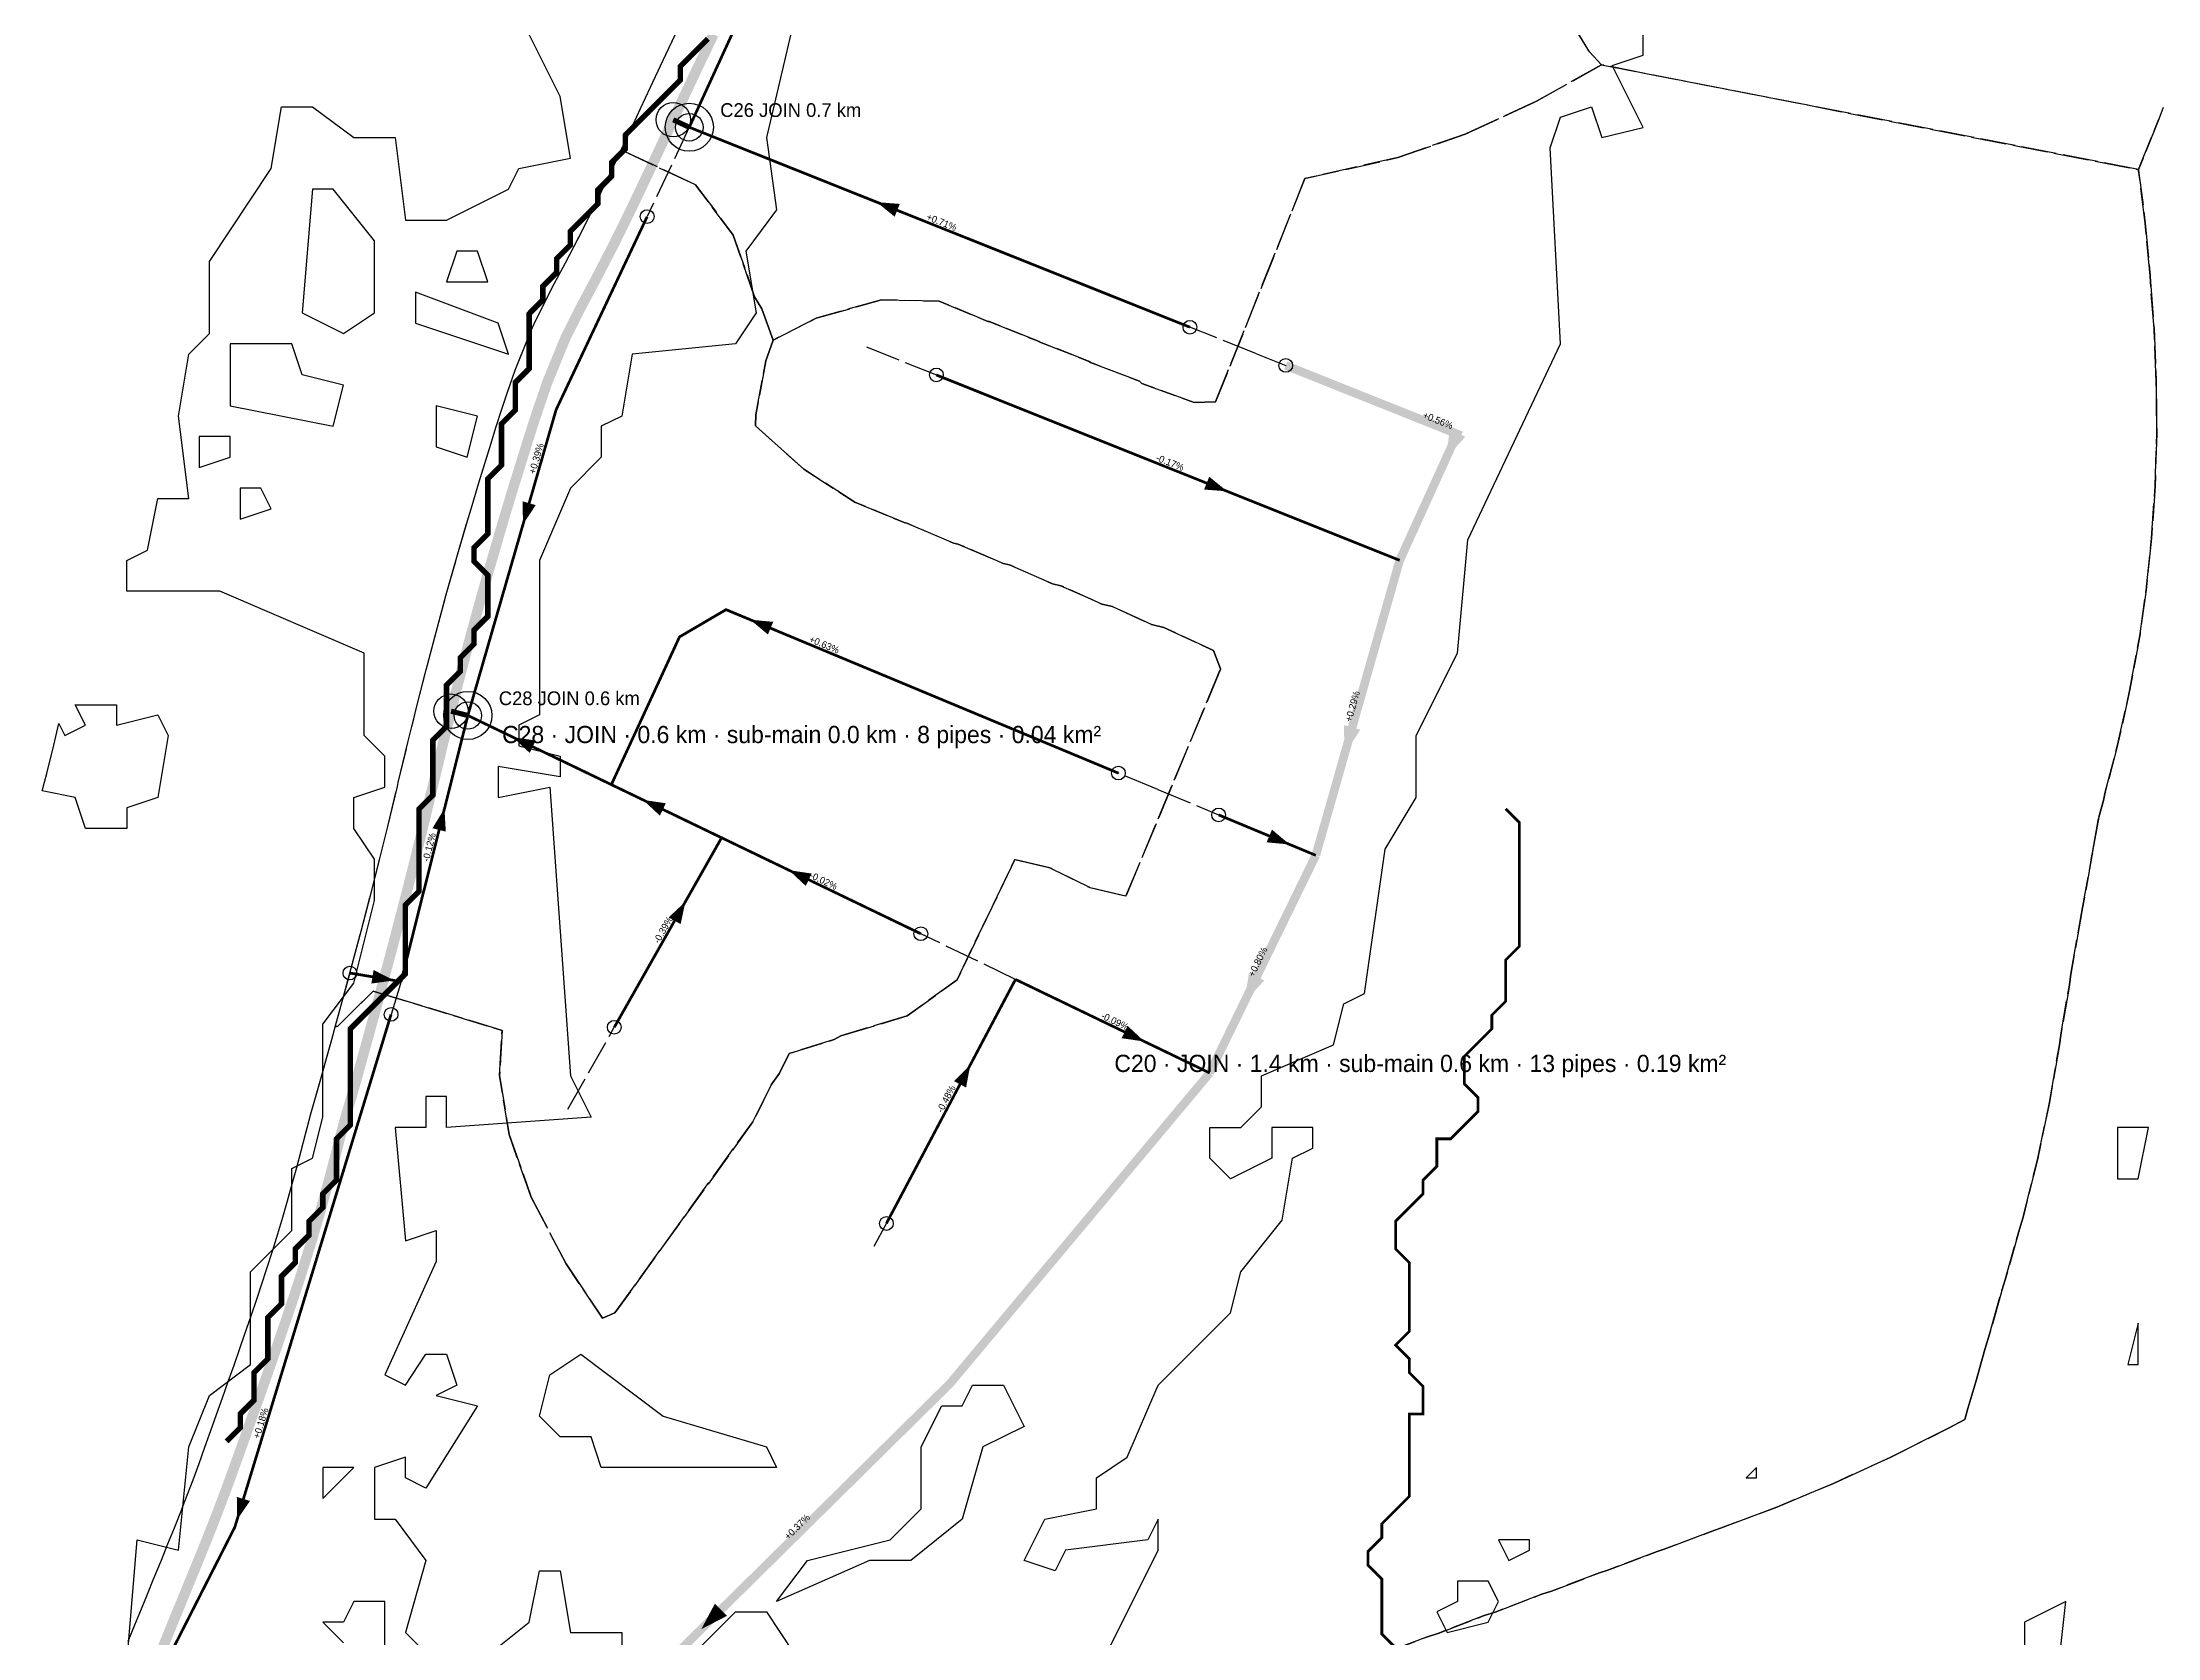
# Model space of a CAD drawing. Header units: metres. Extents: x 442821 to 452274, y 2561971 to 2571293.
# Drawn here: x 449134 to 449750, y 2567852 to 2568316 of the extents above; entities that cross this region are included whole.
import ezdxf
from ezdxf.enums import TextEntityAlignment as Align

# ---------------------------------------------------------------- set-up
doc = ezdxf.new("R2010")
doc.units = ezdxf.units.M
doc.header["$LTSCALE"] = 8
doc.linetypes.add('DASHDOT', pattern=[3.556, 2.54, -0.508, 0, -0.508])
doc.linetypes.add('DASHED', pattern=[1.524, 1.27, -0.254])
for name, color, linetype in [('A_ARROWS', 7, 'Continuous'), ('A_BRANCH', 7, 'Continuous'), ('A_CATCH_LABEL', 7, 'Continuous'), ('A_CATCHMENTS', 7, 'Continuous'), ('A_ENVELOPE', 3, 'Continuous'), ('A_GRADIENT', 8, 'Continuous'), ('A_HEAD_GAP', 8, 'Continuous'), ('A_HEADS', 8, 'Continuous'), ('A_JOIN_LINK', 6, 'Continuous'), ('A_LATERAL', 7, 'Continuous'), ('A_MAIN_PIPE', 5, 'Continuous'), ('A_OUTLET_LABEL', 7, 'Continuous'), ('A_OUTLETS', 7, 'Continuous'), ('A_STREAMS', 5, 'Continuous'), ('A_SUBMAIN', 7, 'Continuous'), ('A_WADI', 4, 'Continuous')]:
    doc.layers.add(name, color=color, linetype=linetype)

msp = doc.modelspace()

# ---------------------------------------------------------------- linework, layer by layer
at = {"layer": 'A_ARROWS', "color": 2}
msp.add_solid([(449376.92, 2568269.24), (449383.61, 2568268.72), (449382.12, 2568265.01)], dxfattribs=at)
at = {"layer": 'A_ARROWS', "color": 3}
for points in [[(449542.53, 2568194.73), (449543.57, 2568203.05), (449548.12, 2568200.98)], [(449478.83, 2568185.1), (449472.14, 2568185.62), (449473.63, 2568189.34)], [(449513.01, 2568108.7), (449512.79, 2568117.07), (449517.6, 2568115.71)], [(449497.01, 2568082.34), (449490.33, 2568082.96), (449491.87, 2568086.65)], [(449483.92, 2568036.67), (449485.17, 2568044.96), (449489.67, 2568042.77)], [(449454.77, 2568024.99), (449448.14, 2568025.97), (449449.88, 2568029.57)], [(449404.12, 2568018.2), (449402.9, 2568011.61), (449399.36, 2568013.48)], [(449190.83, 2567885.77), (449190.78, 2567892.47), (449194.6, 2567891.31)], [(449325.89, 2567854.01), (449329.83, 2567861.41), (449333.34, 2567857.86)]]:
    msp.add_solid(points, dxfattribs=at)
at = {"layer": 'A_ARROWS', "color": 1}
for points in [[(449274.03, 2568175.49), (449273.88, 2568182.19), (449277.72, 2568181.08)], [(449340.13, 2568147.74), (449346.8, 2568147.12), (449345.27, 2568143.43)], [(449271.07, 2568113.56), (449277.7, 2568112.58), (449275.97, 2568108.98)], [(449251.18, 2568092.78), (449251.56, 2568086.08), (449247.68, 2568087.06)], [(449308.94, 2568095.3), (449315.58, 2568094.32), (449313.84, 2568090.72)], [(449351.37, 2568074.85), (449358, 2568073.87), (449356.26, 2568070.27)], [(449321.28, 2568065.71), (449319.87, 2568059.16), (449316.39, 2568061.13)], [(449236.55, 2568042.77), (449229.91, 2568041.86), (449230.57, 2568045.8)]]:
    msp.add_solid(points, dxfattribs=at)
at = {"layer": 'A_BRANCH', "color": 2, "const_width": 0.8}
msp.add_lwpolyline([(449468.01, 2568232.85), (449322.39, 2568291.03)], dxfattribs=at)
at = {"layer": 'A_BRANCH', "color": 1, "linetype": 'DASHED', "const_width": 0.8}
for points in [[(449310.13, 2568265.02), (449283.65, 2568208.83), (449257.98, 2568119.87)], [(449389.74, 2568056.35), (449331.79, 2568084.29)]]:
    msp.add_lwpolyline(points, dxfattribs=at)
at = {"layer": 'A_BRANCH', "color": 3, "const_width": 0.8}
msp.add_lwpolyline([(449476.37, 2568090.94), (449504.62, 2568079.17)], dxfattribs=at)
at = {"layer": 'A_BRANCH', "color": 3, "linetype": 'DASHED', "const_width": 0.8}
msp.add_lwpolyline([(449235.64, 2568032.87), (449190.19, 2567883.67), (449147.76, 2567800.17)], dxfattribs=at)
at = {"layer": 'A_CATCHMENTS', "color": 2, "linetype": 'DASHED'}
for points in [[(449534.06, 2568394.72), (449584.19, 2568312.97), (449587.7, 2568309.19), (449568.81, 2568298.59), (449548.11, 2568289.06), (449528.48, 2568282.2), (449501.45, 2568276.1), (449475.47, 2568211.09), (449469.22, 2568210.93), (449454.07, 2568216.48), (449453.31, 2568217.17), (449439.12, 2568222.54), (449438.72, 2568222.92), (449424.18, 2568228.61), (449424.12, 2568228.66), (449409.58, 2568234.54), (449409.18, 2568234.54), (449395.05, 2568240.44), (449378.31, 2568240.81), (449359.31, 2568235.5), (449346.79, 2568229.05), (449343.5, 2568238.19), (449341.4, 2568241.73), (449335.18, 2568259.65), (449324.15, 2568274.3), (449302.6, 2568284.46), (449306.05, 2568291.85), (449308.22, 2568296.5), (449311.11, 2568302.72), (449311.79, 2568304.18), (449315.57, 2568312.22), (449320.44, 2568322.4)], [(449524.02, 2567846.76), (449536.84, 2567851.7), (449540.4, 2567852.87), (449553.62, 2567857.93), (449556.79, 2567858.97), (449570.4, 2567864.16), (449573.17, 2567865.07), (449587.18, 2567870.38), (449589.55, 2567871.17), (449603.96, 2567876.61), (449605.94, 2567877.27), (449620.74, 2567882.84), (449622.32, 2567883.37), (449638.71, 2567889.52), (449655.23, 2567896.42), (449671.86, 2567904.06), (449688.62, 2567912.45), (449693.41, 2567915.04), (449694.26, 2567918.23), (449696.64, 2567925.98), (449699.21, 2567935.41), (449700.89, 2567940.79), (449704.17, 2567952.58), (449705.13, 2567955.61), (449709.14, 2567969.75), (449709.36, 2567970.42), (449710.35, 2567973.85), (449714.51, 2567990.55), (449718.04, 2568007.28), (449720.92, 2568024.05), (449721.29, 2568026.85), (449723.72, 2568040.82), (449724.23, 2568044.57), (449727.34, 2568062.24), (449727.47, 2568062.8), (449730.38, 2568079), (449730.5, 2568079.9), (449732.41, 2568090.3), (449733.7, 2568095.17), (449734.24, 2568097.56), (449737.84, 2568111.27), (449741.43, 2568127.42), (449744.37, 2568143.61), (449746.16, 2568156.31), (449747.74, 2568171.46), (449748.76, 2568186.65), (449749.22, 2568201.88), (449749.11, 2568217.14), (449748.45, 2568232.44), (449747.37, 2568246.01), (449747.28, 2568247.77), (449745.9, 2568263.11), (449743.97, 2568278.48), (449743.94, 2568278.7), (449749.83, 2568293.37)]]:
    msp.add_lwpolyline(points, dxfattribs=at)
at = {"layer": 'A_CATCHMENTS', "color": 1, "linetype": 'DASHED'}
msp.add_lwpolyline([(449758.04, 2568317.12), (449755.21, 2568308.28), (449749.83, 2568293.37), (449743.94, 2568278.7), (449587.7, 2568309.19), (449584.19, 2568312.97), (449534.06, 2568394.72)], dxfattribs=at)
at = {"layer": 'A_CATCHMENTS', "color": 3, "linetype": 'DASHED'}
msp.add_lwpolyline([(449159.18, 2567850.51), (449161.1, 2567855.23), (449163.03, 2567859.95), (449164.96, 2567864.67), (449166.47, 2567868.37), (449168.84, 2567874.12), (449170.75, 2567878.81), (449172.64, 2567883.48), (449174.49, 2567888.14), (449175.68, 2567891.2), (449178.05, 2567897.47), (449179.78, 2567902.17), (449181.49, 2567906.92), (449183.72, 2567913.16), (449184.9, 2567916.49), (449186.6, 2567921.28), (449188.3, 2567926.07), (449189.98, 2567930.86), (449191.66, 2567935.65), (449193.06, 2567939.68), (449194.96, 2567945.22), (449196.58, 2567949.99), (449198.17, 2567954.77), (449199.43, 2567958.64), (449201.23, 2567964.3), (449202.71, 2567969.08), (449204.14, 2567973.87), (449205.54, 2567978.66), (449206.92, 2567983.59), (449208.2, 2567988.3), (449209.48, 2567993.16), (449210.75, 2567998.06), (449212.27, 2568003.97), (449215.23, 2568014.1), (449218.4, 2568025.56), (449219.23, 2568028.54), (449219.42, 2568029.25), (449220.13, 2568029.44), (449220.13, 2568029.44), (449230.45, 2568039.68), (449267.95, 2568028.25), (449267.2, 2568015.1), (449269.97, 2567997.95), (449276.42, 2567979.68), (449286.55, 2567960.28), (449297.17, 2567944.5), (449300.78, 2567946.03), (449340.91, 2568001.66), (449346.24, 2568012.41), (449348.64, 2568015.75), (449351.47, 2568021.5), (449364.49, 2568025.54), (449366.49, 2568026.65), (449385.81, 2568032.45), (449400.26, 2568042.98), (449417.12, 2568077.95), (449427.28, 2568075.56), (449438.86, 2568069.79), (449449.39, 2568067.3), (449476.91, 2568133.32), (449476.89, 2568133.44), (449474.84, 2568138.8), (449460.4, 2568145.47), (449456.81, 2568146.39), (449445.45, 2568151.55), (449442.42, 2568152.3), (449430.51, 2568157.62), (449428.04, 2568158.21), (449415.56, 2568163.68), (449413.65, 2568164.13), (449400.62, 2568169.75), (449399.27, 2568170.05), (449385.67, 2568175.81), (449384.88, 2568175.98), (449370.52, 2568181.95), (449355.67, 2568191.5), (449341.63, 2568204.14), (449341.76, 2568207.36), (449344.68, 2568223.08), (449346.79, 2568229.05), (449359.31, 2568235.5), (449378.31, 2568240.81), (449395.05, 2568240.44), (449409.18, 2568234.54), (449409.58, 2568234.54), (449424.12, 2568228.66), (449424.18, 2568228.61), (449438.72, 2568222.92), (449439.12, 2568222.54), (449453.31, 2568217.17), (449454.07, 2568216.48), (449469.22, 2568210.93), (449475.47, 2568211.09), (449501.45, 2568276.1), (449528.48, 2568282.2), (449548.11, 2568289.06), (449568.81, 2568298.59), (449587.7, 2568309.19), (449743.94, 2568278.7), (449743.97, 2568278.48), (449745.9, 2568263.11), (449747.28, 2568247.77), (449747.37, 2568246.01), (449748.45, 2568232.44), (449749.11, 2568217.14), (449749.22, 2568201.88), (449748.76, 2568186.65), (449747.74, 2568171.46), (449746.16, 2568156.31), (449744.37, 2568143.61), (449741.43, 2568127.42), (449737.84, 2568111.27), (449734.24, 2568097.56), (449733.7, 2568095.17), (449732.41, 2568090.3), (449730.5, 2568079.9), (449730.38, 2568079), (449727.47, 2568062.8), (449727.34, 2568062.24), (449724.23, 2568044.57), (449723.72, 2568040.82), (449721.29, 2568026.85), (449720.92, 2568024.05), (449718.04, 2568007.28), (449714.51, 2567990.55), (449710.35, 2567973.85), (449709.36, 2567970.42), (449709.14, 2567969.75), (449705.13, 2567955.61), (449704.17, 2567952.58), (449700.89, 2567940.79), (449699.21, 2567935.41), (449696.64, 2567925.98), (449694.26, 2567918.23), (449693.41, 2567915.04), (449688.62, 2567912.45), (449671.86, 2567904.06), (449655.23, 2567896.42), (449638.71, 2567889.52), (449622.32, 2567883.37), (449620.74, 2567882.84), (449605.94, 2567877.27), (449603.96, 2567876.61), (449589.55, 2567871.17), (449587.18, 2567870.38), (449573.17, 2567865.07), (449570.4, 2567864.16), (449556.79, 2567858.97), (449553.62, 2567857.93), (449540.4, 2567852.87), (449536.84, 2567851.7), (449524.02, 2567846.76)], dxfattribs=at)
at = {"layer": 'A_CATCHMENTS', "color": 1, "linetype": 'DASHED'}
msp.add_lwpolyline([(449346.24, 2568012.41), (449340.91, 2568001.66), (449300.78, 2567946.03), (449297.17, 2567944.5), (449286.55, 2567960.28), (449276.42, 2567979.68), (449269.97, 2567997.95), (449267.2, 2568015.1), (449267.95, 2568028.25), (449230.45, 2568039.68), (449220.13, 2568029.44), (449219.42, 2568029.25), (449221.15, 2568035.55), (449224.07, 2568046.33), (449226.93, 2568057.1), (449229.74, 2568067.88), (449232.48, 2568078.67), (449234.68, 2568087.59), (449237.48, 2568099.21), (449237.75, 2568100.33), (449240.55, 2568112), (449241.67, 2568116.65), (449242.23, 2568118.92), (449243.05, 2568122.23), (449245.84, 2568133.18), (449248.73, 2568144.12), (449251.71, 2568155.03), (449254.78, 2568165.92), (449258.17, 2568177.51), (449259.19, 2568181.01), (449261.18, 2568187.6), (449264.75, 2568199.12), (449266.16, 2568203.67), (449267.94, 2568209.26), (449269.45, 2568213.68), (449271.72, 2568220.33), (449276.43, 2568231.85), (449277.23, 2568233.8), (449281.35, 2568242.08), (449283.13, 2568245.44), (449286.43, 2568251.63), (449291.7, 2568261.85), (449296.56, 2568271.73), (449301.33, 2568281.74), (449302.6, 2568284.46), (449324.15, 2568274.3), (449335.18, 2568259.65), (449341.4, 2568241.73), (449343.5, 2568238.19), (449346.79, 2568229.05), (449344.68, 2568223.08), (449341.76, 2568207.36), (449341.63, 2568204.14), (449355.67, 2568191.5), (449370.52, 2568181.95), (449384.88, 2568175.98), (449385.67, 2568175.81), (449399.27, 2568170.05), (449400.62, 2568169.75), (449413.65, 2568164.13), (449415.56, 2568163.68), (449428.04, 2568158.21), (449430.51, 2568157.62), (449442.42, 2568152.3), (449445.45, 2568151.55), (449456.81, 2568146.39), (449460.4, 2568145.47), (449474.84, 2568138.8), (449476.89, 2568133.44), (449476.91, 2568133.32), (449449.39, 2568067.3), (449438.86, 2568069.79), (449427.28, 2568075.56), (449417.12, 2568077.95), (449400.26, 2568042.98), (449385.81, 2568032.45), (449366.49, 2568026.65), (449364.49, 2568025.54), (449351.47, 2568021.5), (449348.64, 2568015.75), (449346.24, 2568012.41)], close=True, dxfattribs=at)
at = {"layer": 'A_ENVELOPE', "color": 3}
msp.add_lwpolyline([(449159.18, 2567850.51), (449161.1, 2567855.23), (449163.03, 2567859.95), (449164.96, 2567864.67), (449166.47, 2567868.37), (449168.84, 2567874.12), (449170.75, 2567878.81), (449172.64, 2567883.48), (449174.49, 2567888.14), (449175.68, 2567891.2), (449178.05, 2567897.47), (449179.78, 2567902.17), (449181.49, 2567906.92), (449183.72, 2567913.16), (449184.9, 2567916.49), (449186.6, 2567921.28), (449188.3, 2567926.07), (449189.98, 2567930.86), (449191.66, 2567935.65), (449193.06, 2567939.68), (449194.96, 2567945.22), (449196.58, 2567949.99), (449198.17, 2567954.77), (449199.43, 2567958.64), (449201.23, 2567964.3), (449202.71, 2567969.08), (449204.14, 2567973.87), (449205.54, 2567978.66), (449206.92, 2567983.59), (449208.2, 2567988.3), (449209.48, 2567993.16), (449210.75, 2567998.06), (449212.27, 2568003.97), (449215.23, 2568014.1), (449218.4, 2568025.56), (449219.23, 2568028.54), (449221.15, 2568035.55), (449224.07, 2568046.33), (449226.93, 2568057.1), (449229.74, 2568067.88), (449232.48, 2568078.67), (449234.68, 2568087.59), (449237.48, 2568099.21), (449237.75, 2568100.33), (449240.55, 2568112), (449241.67, 2568116.65), (449242.23, 2568118.92), (449243.05, 2568122.23), (449245.84, 2568133.18), (449248.73, 2568144.12), (449251.71, 2568155.03), (449254.78, 2568165.92), (449258.17, 2568177.51), (449259.19, 2568181.01), (449261.18, 2568187.6), (449264.75, 2568199.12), (449266.16, 2568203.67), (449267.94, 2568209.26), (449269.45, 2568213.68), (449271.72, 2568220.33), (449276.43, 2568231.85), (449277.23, 2568233.8), (449281.35, 2568242.08), (449283.13, 2568245.44), (449286.43, 2568251.63), (449291.7, 2568261.85), (449296.56, 2568271.73), (449301.33, 2568281.74), (449306.05, 2568291.85), (449308.22, 2568296.5), (449311.11, 2568302.72), (449311.79, 2568304.18), (449315.57, 2568312.22), (449320.44, 2568322.4)], dxfattribs=at)
at = {"layer": 'A_HEAD_GAP', "color": 8, "linetype": 'DASHED'}
for points in [[(449322.39, 2568291.03), (449310.13, 2568265.02)], [(449487.15, 2568225.2), (449468.01, 2568232.85)], [(449373.89, 2568227.1), (449394.25, 2568218.95)], [(449487.15, 2568225.2), (449495.87, 2568221.72)], [(449458.67, 2568098.32), (449447.19, 2568103.1)], [(449458.67, 2568098.32), (449476.37, 2568090.94)], [(449417.27, 2568043.07), (449389.74, 2568056.35)], [(449238.55, 2568042.44), (449235.64, 2568032.87)], [(449287.07, 2568005.27), (449300.58, 2568029.15)], [(449376.21, 2567965.42), (449379.72, 2567972.05)]]:
    msp.add_lwpolyline(points, dxfattribs=at)
at = {"layer": 'A_HEADS', "color": 1}
for centre in [(449310.13, 2568265.02), (449447.19, 2568103.1), (449389.74, 2568056.35), (449223.69, 2568044.92), (449300.58, 2568029.15)]:
    msp.add_circle(centre, 2, dxfattribs=at)
at = {"layer": 'A_HEADS', "color": 2}
msp.add_circle((449468.01, 2568232.85), 2, dxfattribs=at)
at = {"layer": 'A_HEADS', "color": 3}
for centre in [(449394.25, 2568218.95), (449495.87, 2568221.72), (449476.37, 2568090.94), (449235.64, 2568032.87), (449379.72, 2567972.05)]:
    msp.add_circle(centre, 2, dxfattribs=at)
at = {"layer": 'A_JOIN_LINK', "color": 6, "const_width": 1.5}
for points in [[(449322.39, 2568291.03), (449317.71, 2568293.21)], [(449257.98, 2568119.87), (449253.09, 2568121.12)]]:
    msp.add_lwpolyline(points, dxfattribs=at)
at = {"layer": 'A_JOIN_LINK', "color": 6}
for centre in [(449317.71, 2568293.21), (449253.09, 2568121.12)]:
    msp.add_circle(centre, 5, dxfattribs=at)
at = {"layer": 'A_LATERAL', "color": 2, "linetype": 'DASHED', "const_width": 0.8}
msp.add_lwpolyline([(449358.42, 2568369.56), (449322.39, 2568291.03)], dxfattribs=at)
at = {"layer": 'A_LATERAL', "color": 3, "linetype": 'DASHDOT', "const_width": 0.8}
for points in [[(449394.25, 2568218.95), (449529.02, 2568165.01)], [(449379.72, 2567972.05), (449417.27, 2568043.07)]]:
    msp.add_lwpolyline(points, dxfattribs=at)
at = {"layer": 'A_LATERAL', "color": 1, "const_width": 0.8}
for points in [[(449447.19, 2568103.1), (449333.08, 2568150.67), (449319.55, 2568142.74), (449299.72, 2568099.75)], [(449299.72, 2568099.75), (449257.98, 2568119.87)]]:
    msp.add_lwpolyline(points, dxfattribs=at)
at = {"layer": 'A_LATERAL', "color": 1, "linetype": 'DASHED', "const_width": 0.8}
for points in [[(449238.55, 2568042.44), (449257.98, 2568119.87)], [(449223.69, 2568044.92), (449238.55, 2568042.44)]]:
    msp.add_lwpolyline(points, dxfattribs=at)
at = {"layer": 'A_LATERAL', "color": 1, "linetype": 'DASHDOT', "const_width": 0.8}
for points in [[(449331.79, 2568084.29), (449321.89, 2568089.06), (449299.72, 2568099.75)], [(449300.58, 2568029.15), (449331.79, 2568084.29)]]:
    msp.add_lwpolyline(points, dxfattribs=at)
at = {"layer": 'A_LATERAL', "color": 3, "linetype": 'DASHED', "const_width": 0.8}
msp.add_lwpolyline([(449417.27, 2568043.07), (449473.77, 2568015.84)], dxfattribs=at)
at = {"layer": 'A_MAIN_PIPE', "color": 5, "const_width": 3}
msp.add_lwpolyline([(449329.44, 2568318.06), (449324.61, 2568307.94), (449320.85, 2568299.94), (449320.18, 2568298.5), (449317.28, 2568292.28), (449315.11, 2568287.62), (449310.37, 2568277.48), (449305.57, 2568267.38), (449300.64, 2568257.35), (449295.29, 2568246.98), (449291.96, 2568240.73), (449290.24, 2568237.5), (449286.35, 2568229.68), (449285.69, 2568228.07), (449281.09, 2568216.82), (449278.92, 2568210.45), (449277.44, 2568206.13), (449275.7, 2568200.67), (449274.3, 2568196.16), (449270.74, 2568184.68), (449268.78, 2568178.16), (449267.76, 2568174.7), (449264.39, 2568163.16), (449261.34, 2568152.35), (449258.39, 2568141.53), (449255.52, 2568130.67), (449252.75, 2568119.79), (449251.94, 2568116.52), (449251.39, 2568114.28), (449250.28, 2568109.66), (449247.47, 2568097.99), (449247.2, 2568096.87), (449244.4, 2568085.22), (449242.18, 2568076.24), (449239.43, 2568065.39), (449236.6, 2568054.55), (449233.72, 2568043.73), (449230.8, 2568032.92), (449228.87, 2568025.89), (449228.04, 2568022.89), (449224.85, 2568011.36), (449221.91, 2568001.32), (449220.43, 2567995.56), (449219.16, 2567990.63), (449217.86, 2567985.71), (449216.56, 2567980.93), (449215.15, 2567975.92), (449213.73, 2567971.04), (449212.28, 2567966.17), (449210.78, 2567961.31), (449208.95, 2567955.57), (449207.66, 2567951.63), (449206.06, 2567946.81), (449204.42, 2567941.99), (449202.51, 2567936.42), (449201.1, 2567932.36), (449199.42, 2567927.55), (449197.73, 2567922.75), (449196.03, 2567917.94), (449194.32, 2567913.14), (449193.14, 2567909.81), (449190.9, 2567903.54), (449189.17, 2567898.75), (449187.42, 2567893.98), (449185.02, 2567887.63), (449183.8, 2567884.48), (449181.93, 2567879.76), (449180.02, 2567875.04), (449178.09, 2567870.33), (449175.73, 2567864.57), (449174.22, 2567860.89), (449172.29, 2567856.17), (449170.36, 2567851.45), (449168.44, 2567846.73)], dxfattribs=at)
at = {"layer": 'A_OUTLETS', "color": 5}
for centre, radius in [((449322.39, 2568291.03), 7), ((449322.39, 2568291.03), 4), ((449257.98, 2568119.87), 7), ((449257.98, 2568119.87), 4)]:
    msp.add_circle(centre, radius, dxfattribs=at)
at = {"layer": 'A_STREAMS', "color": 5}
for points, const_width in [([(449327.8, 2568316.78), (449323.8, 2568312.78), (449319.8, 2568308.78), (449319.8, 2568304.78), (449315.8, 2568300.78), (449311.79, 2568296.78), (449307.79, 2568292.77), (449303.79, 2568288.77), (449303.79, 2568284.77), (449299.79, 2568280.77), (449299.79, 2568276.77), (449295.79, 2568272.77), (449295.79, 2568268.77), (449291.79, 2568264.76), (449287.79, 2568260.76), (449287.79, 2568256.76), (449283.79, 2568252.76), (449283.79, 2568248.76), (449279.79, 2568244.76), (449279.79, 2568240.76), (449275.79, 2568236.75), (449275.79, 2568232.75), (449275.79, 2568228.75), (449275.79, 2568224.75), (449275.79, 2568220.75), (449271.79, 2568216.75), (449271.79, 2568212.75), (449271.79, 2568208.74), (449267.79, 2568204.74), (449267.79, 2568200.74), (449267.79, 2568196.74), (449267.79, 2568192.74), (449263.79, 2568188.74), (449263.79, 2568184.74), (449263.79, 2568180.74), (449263.79, 2568176.73), (449263.79, 2568172.73), (449259.79, 2568168.73), (449259.79, 2568164.73), (449263.79, 2568160.73), (449263.79, 2568156.73), (449263.79, 2568152.73), (449263.79, 2568148.72), (449259.79, 2568144.72), (449259.79, 2568140.72), (449255.79, 2568136.72), (449255.79, 2568132.72), (449251.79, 2568128.72), (449251.79, 2568124.72), (449251.79, 2568120.71), (449251.79, 2568116.71), (449247.79, 2568112.71), (449247.79, 2568108.71), (449247.79, 2568104.71), (449247.79, 2568100.71), (449247.79, 2568096.71), (449243.79, 2568092.7), (449243.79, 2568088.7), (449243.79, 2568084.7), (449243.79, 2568080.7), (449243.79, 2568076.7), (449243.79, 2568072.7), (449243.79, 2568068.7), (449239.78, 2568064.69), (449239.78, 2568060.69), (449239.78, 2568056.69), (449239.78, 2568052.69), (449239.78, 2568048.69), (449239.78, 2568044.69), (449235.78, 2568040.69), (449231.78, 2568036.68), (449227.78, 2568032.68), (449223.78, 2568028.68), (449223.78, 2568024.68), (449223.78, 2568020.68), (449223.78, 2568016.68), (449223.78, 2568012.68), (449223.78, 2568008.68), (449223.78, 2568004.67), (449223.78, 2568000.67), (449219.78, 2567996.67), (449219.78, 2567992.67), (449219.78, 2567988.67), (449219.78, 2567984.67), (449215.78, 2567980.67), (449215.78, 2567976.66), (449211.78, 2567972.66), (449211.78, 2567968.66), (449207.78, 2567964.66), (449207.78, 2567960.66), (449203.78, 2567956.66), (449203.78, 2567952.66), (449203.78, 2567948.65), (449199.78, 2567944.65), (449199.78, 2567940.65), (449199.78, 2567936.65), (449199.78, 2567932.65), (449195.78, 2567928.65), (449195.78, 2567924.65), (449195.78, 2567920.64), (449191.78, 2567916.64), (449191.78, 2567912.64), (449187.78, 2567908.64)], 1.6), ([(449559.83, 2568092.7), (449563.83, 2568088.7), (449563.83, 2568084.7), (449563.83, 2568080.7), (449563.83, 2568076.7), (449563.83, 2568072.7), (449563.83, 2568068.7), (449563.83, 2568064.69), (449563.83, 2568060.69), (449563.83, 2568056.69), (449563.83, 2568052.69), (449559.83, 2568048.69), (449559.83, 2568044.69), (449559.83, 2568040.69), (449559.83, 2568036.68), (449555.83, 2568032.68), (449555.83, 2568028.68), (449551.83, 2568024.68), (449547.83, 2568020.68), (449547.83, 2568016.68), (449547.83, 2568012.68), (449551.83, 2568008.68), (449551.83, 2568004.67), (449547.83, 2568000.67), (449543.83, 2567996.67), (449539.83, 2567996.67), (449539.83, 2567992.67), (449539.83, 2567988.67), (449535.83, 2567984.67), (449535.83, 2567980.67), (449531.82, 2567976.66), (449527.82, 2567972.66), (449527.82, 2567968.66), (449527.82, 2567964.66), (449531.82, 2567960.66), (449531.82, 2567956.66), (449531.82, 2567952.66), (449531.82, 2567948.65), (449531.82, 2567944.65), (449531.82, 2567940.65), (449527.82, 2567936.65), (449531.82, 2567932.65), (449531.82, 2567928.65), (449535.83, 2567924.65), (449535.83, 2567920.64), (449535.83, 2567916.64), (449531.82, 2567916.64), (449531.82, 2567912.64), (449531.82, 2567908.64), (449531.82, 2567904.64), (449531.82, 2567900.64), (449531.82, 2567896.64), (449531.82, 2567892.63), (449527.82, 2567888.63), (449523.82, 2567884.63), (449523.82, 2567880.63), (449519.82, 2567876.63), (449519.82, 2567872.63), (449523.82, 2567868.63), (449523.82, 2567864.62), (449523.82, 2567860.62), (449523.82, 2567856.62), (449523.82, 2567852.62), (449527.82, 2567848.62)], 0.8)]:
    msp.add_lwpolyline(points, dxfattribs=dict(at, const_width=const_width))
at = {"layer": 'A_SUBMAIN', "color": 3, "const_width": 2.5}
for points in [[(449495.87, 2568221.72), (449545.74, 2568201.79), (449529.02, 2568165.01)], [(449504.62, 2568079.17), (449473.77, 2568015.84)]]:
    msp.add_lwpolyline(points, dxfattribs=at)
at = {"layer": 'A_SUBMAIN', "color": 3, "linetype": 'DASHED', "const_width": 2.5}
for points in [[(449529.02, 2568165.01), (449504.62, 2568079.17)], [(449473.77, 2568015.84), (449398.25, 2567925.5), (449314.53, 2567842.79), (449243.18, 2567743.83)]]:
    msp.add_lwpolyline(points, dxfattribs=at)
at = {"layer": 'A_WADI', "color": 4}
for points in [[(449356.8, 2568339.01), (449344.8, 2568288.01), (449347.8, 2568267.01), (449338.8, 2568255.01), (449341.8, 2568237.01), (449335.8, 2568228.01), (449305.8, 2568225.01), (449302.8, 2568207.01), (449296.8, 2568204.01), (449296.8, 2568195.01), (449287.8, 2568186.01), (449278.8, 2568165.01), (449278.8, 2568120.01), (449272.8, 2568117.01), (449272.8, 2568111.01), (449284.8, 2568108.01), (449284.8, 2568102.01), (449266.8, 2568105.01), (449266.8, 2568096.01), (449281.8, 2568099.01), (449287.8, 2568015.01), (449293.8, 2568003.01), (449251.8, 2568000.01), (449251.8, 2568009.01), (449245.8, 2568009.01), (449245.8, 2568000.01), (449236.8, 2568000.01), (449239.8, 2567967.01), (449248.8, 2567970.01), (449248.8, 2567961.01), (449233.8, 2567928.01), (449239.8, 2567925.01), (449245.8, 2567934.01), (449251.8, 2567934.01), (449254.8, 2567925.01), (449248.8, 2567922.01), (449260.8, 2567919.01), (449245.8, 2567895.01), (449239.8, 2567898.01), (449239.8, 2567904.01), (449230.8, 2567901.01), (449230.8, 2567886.01), (449236.8, 2567886.01), (449245.8, 2567874.01), (449239.8, 2567853.01), (449248.8, 2567844.01)], [(449158.8, 2567844.01), (449161.8, 2567880.01), (449173.8, 2567877.01), (449176.8, 2567907.01), (449182.8, 2567922.01), (449194.8, 2567931.01), (449194.8, 2567958.01), (449206.8, 2567970.01), (449206.8, 2567988.01), (449212.8, 2567991.01), (449215.8, 2568003.01), (449215.8, 2568030.01), (449224.8, 2568042.01), (449230.8, 2568066.01), (449230.8, 2568078.01), (449224.8, 2568087.01), (449224.8, 2568096.01), (449233.8, 2568099.01), (449233.8, 2568108.01), (449227.8, 2568114.01), (449227.8, 2568138.01), (449185.8, 2568156.01), (449158.8, 2568156.01), (449158.8, 2568165.01), (449164.8, 2568168.01), (449167.8, 2568183.01), (449176.8, 2568183.01), (449173.8, 2568207.01), (449176.8, 2568225.01), (449182.8, 2568231.01), (449182.8, 2568252.01), (449200.8, 2568279.01), (449203.8, 2568297.01), (449212.8, 2568297.01), (449224.8, 2568288.01), (449236.8, 2568288.01), (449239.8, 2568264.01), (449251.8, 2568264.01), (449269.8, 2568273.01), (449272.8, 2568279.01), (449287.8, 2568282.01), (449284.8, 2568300.01), (449272.8, 2568324.01)], [(449443.8, 2567847.01), (449458.8, 2567877.01), (449458.8, 2567886.01), (449455.8, 2567880.01), (449431.8, 2567877.01), (449428.8, 2567871.01), (449419.8, 2567874.01), (449425.8, 2567886.01), (449440.8, 2567889.01), (449440.8, 2567898.01), (449449.8, 2567904.01), (449458.8, 2567925.01), (449479.8, 2567946.01), (449482.8, 2567958.01), (449494.8, 2567973.01), (449497.8, 2567991.01), (449503.8, 2567994.01), (449503.8, 2568000.01), (449491.8, 2568000.01), (449491.8, 2567991.01), (449479.8, 2567985.01), (449473.8, 2567991.01), (449473.8, 2568000.01), (449482.8, 2568000.01), (449488.8, 2568006.01), (449488.8, 2568015.01), (449509.8, 2568024.01), (449512.8, 2568036.01), (449518.8, 2568039.01), (449524.8, 2568081.01), (449533.8, 2568096.01), (449533.8, 2568114.01), (449545.8, 2568138.01), (449548.8, 2568171.01), (449575.8, 2568228.01), (449572.8, 2568285.01), (449575.8, 2568294.01), (449584.8, 2568297.01), (449587.8, 2568288.01), (449599.8, 2568291.01), (449590.8, 2568309.01), (449599.8, 2568312.01), (449599.8, 2568318.01)], [(449260.8, 2567844.01), (449275.8, 2567856.01), (449278.8, 2567871.01), (449284.8, 2567871.01), (449287.8, 2567853.01), (449302.8, 2567853.01), (449302.8, 2567832.01)], [(449233.8, 2567841.01), (449233.8, 2567862.01), (449224.8, 2567862.01), (449221.8, 2567856.01), (449215.8, 2567856.01), (449221.8, 2567850.01)], [(449308.8, 2567832.01), (449335.8, 2567859.01), (449344.8, 2567859.01), (449356.8, 2567841.01)]]:
    msp.add_lwpolyline(points, dxfattribs=at)
for points in [[(449209.8, 2568237.01), (449221.8, 2568231.01), (449230.8, 2568237.01), (449230.8, 2568258.01), (449218.8, 2568273.01), (449212.8, 2568273.01), (449209.8, 2568237.01)], [(449251.8, 2568246.01), (449263.8, 2568246.01), (449260.8, 2568255.01), (449254.8, 2568255.01), (449251.8, 2568246.01)], [(449242.8, 2568234.01), (449269.8, 2568225.01), (449266.8, 2568234.01), (449242.8, 2568243.01), (449242.8, 2568234.01)], [(449188.8, 2568210.01), (449218.8, 2568204.01), (449221.8, 2568216.01), (449209.8, 2568219.01), (449206.8, 2568228.01), (449188.8, 2568228.01), (449188.8, 2568210.01)], [(449248.8, 2568198.01), (449257.8, 2568195.01), (449260.8, 2568207.01), (449248.8, 2568210.01), (449248.8, 2568198.01)], [(449179.8, 2568192.01), (449188.8, 2568195.01), (449188.8, 2568201.01), (449179.8, 2568201.01), (449179.8, 2568192.01)], [(449191.8, 2568177.01), (449200.8, 2568180.01), (449197.8, 2568186.01), (449191.8, 2568186.01), (449191.8, 2568177.01)], [(449140.8, 2568114.01), (449146.8, 2568117.01), (449143.8, 2568123.01), (449155.8, 2568123.01), (449155.8, 2568117.01), (449167.8, 2568120.01), (449170.8, 2568114.01), (449167.8, 2568096.01), (449158.8, 2568093.01), (449158.8, 2568087.01), (449146.8, 2568087.01), (449143.8, 2568096.01), (449134.2, 2568097.93), (449135.48, 2568102.96), (449137.53, 2568111.26), (449139.04, 2568117.54), (449140.8, 2568114.01)], [(449737.8, 2567985.01), (449743.8, 2567985.01), (449746.8, 2568000.01), (449737.8, 2568000.01), (449737.8, 2567985.01)], [(449743.8, 2567931.01), (449743.8, 2567943.01), (449740.8, 2567931.01), (449743.8, 2567931.01)], [(449314.8, 2567916.01), (449344.8, 2567907.01), (449347.8, 2567901.01), (449296.8, 2567901.01), (449293.8, 2567910.01), (449284.8, 2567910.01), (449278.8, 2567916.01), (449281.8, 2567928.01), (449290.8, 2567934.01), (449314.8, 2567916.01)], [(449413.8, 2567925.01), (449419.8, 2567913.01), (449407.8, 2567907.01), (449401.8, 2567886.01), (449386.8, 2567874.01), (449374.8, 2567874.01), (449347.8, 2567862.01), (449356.8, 2567874.01), (449380.8, 2567880.01), (449389.8, 2567889.01), (449389.8, 2567907.01), (449395.8, 2567919.01), (449401.8, 2567919.01), (449404.8, 2567925.01), (449413.8, 2567925.01)], [(449215.8, 2567892.01), (449224.8, 2567901.01), (449215.8, 2567901.01), (449215.8, 2567892.01)], [(449632.8, 2567898.01), (449632.8, 2567901.01), (449629.8, 2567898.01), (449632.8, 2567898.01)], [(449560.8, 2567874.01), (449566.8, 2567877.01), (449566.8, 2567880.01), (449557.8, 2567880.01), (449560.8, 2567874.01)], [(449545.8, 2567862.01), (449539.8, 2567859.01), (449542.8, 2567853.01), (449554.8, 2567856.01), (449557.8, 2567862.01), (449554.8, 2567868.01), (449545.8, 2567868.01), (449545.8, 2567862.01)], [(449710.8, 2567841.01), (449713.8, 2567835.01), (449719.8, 2567835.01), (449722.8, 2567862.01), (449710.8, 2567856.01), (449710.8, 2567841.01)]]:
    msp.add_lwpolyline(points, close=True, dxfattribs=at)

# ---------------------------------------------------------------- texts
at = {"layer": 'A_CATCH_LABEL', "color": 1}
msp.add_text('C28 · JOIN · 0.6 km · sub-main 0.0 km · 8 pipes · 0.04 km²', height=5, dxfattribs=at).set_placement((449355.05, 2568114.33), align=Align.MIDDLE_CENTER)
at = {"layer": 'A_CATCH_LABEL', "color": 3}
msp.add_text('C20 · JOIN · 1.4 km · sub-main 0.6 km · 13 pipes · 0.19 km²', height=5, dxfattribs=at).set_placement((449535.02, 2568018.63), align=Align.MIDDLE_CENTER)
at = {"layer": 'A_GRADIENT', "color": 2}
msp.add_text('+0.71%', height=2, rotation=338.22305, dxfattribs=at).set_placement((449395.2, 2568261.94), align=Align.BOTTOM_CENTER)
at = {"layer": 'A_GRADIENT', "color": 3}
for s, rotation, p in [('+0.56%', -21.77695, (449539.57, 2568204.26)), ('-0.17%', -21.81295, (449461.64, 2568191.98)), ('+0.29%', 74.12953, (449516.82, 2568122.09)), ('+0.80%', 64.02945, (449489.19, 2568047.5)), ('-0.09%', -25.73997, (449445.52, 2568029.45)), ('-0.48%', 62.1338, (449398.5, 2568007.56)), ('+0.18%', 73.05752, (449199.27, 2567913.47)), ('+0.37%', 44.65438, (449354.88, 2567882.65))]:
    msp.add_text(s, height=2, rotation=rotation, dxfattribs=at).set_placement(p, align=Align.BOTTOM_CENTER)
at = {"layer": 'A_GRADIENT', "color": 1}
for s, rotation, p in [('+0.39%', 73.9037, (449279.42, 2568194.19)), ('+0.63%', 337.37047, (449361.05, 2568139.02)), ('-0.12%', 75.91871, (449248.27, 2568081.16)), ('-0.02%', 334.26003, (449360.76, 2568070.32)), ('-0.39%', 60.48685, (449316.19, 2568056.72))]:
    msp.add_text(s, height=2, rotation=rotation, dxfattribs=at).set_placement(p, align=Align.BOTTOM_CENTER)
at = {"layer": 'A_OUTLET_LABEL', "color": 5}
for s, p in [('C26 JOIN 0.7 km', (449331.39, 2568294.03)), ('C28 JOIN 0.6 km', (449266.98, 2568122.87))]:
    msp.add_text(s, height=4, dxfattribs=at).set_placement(p)

doc.saveas('drawing.dxf')
